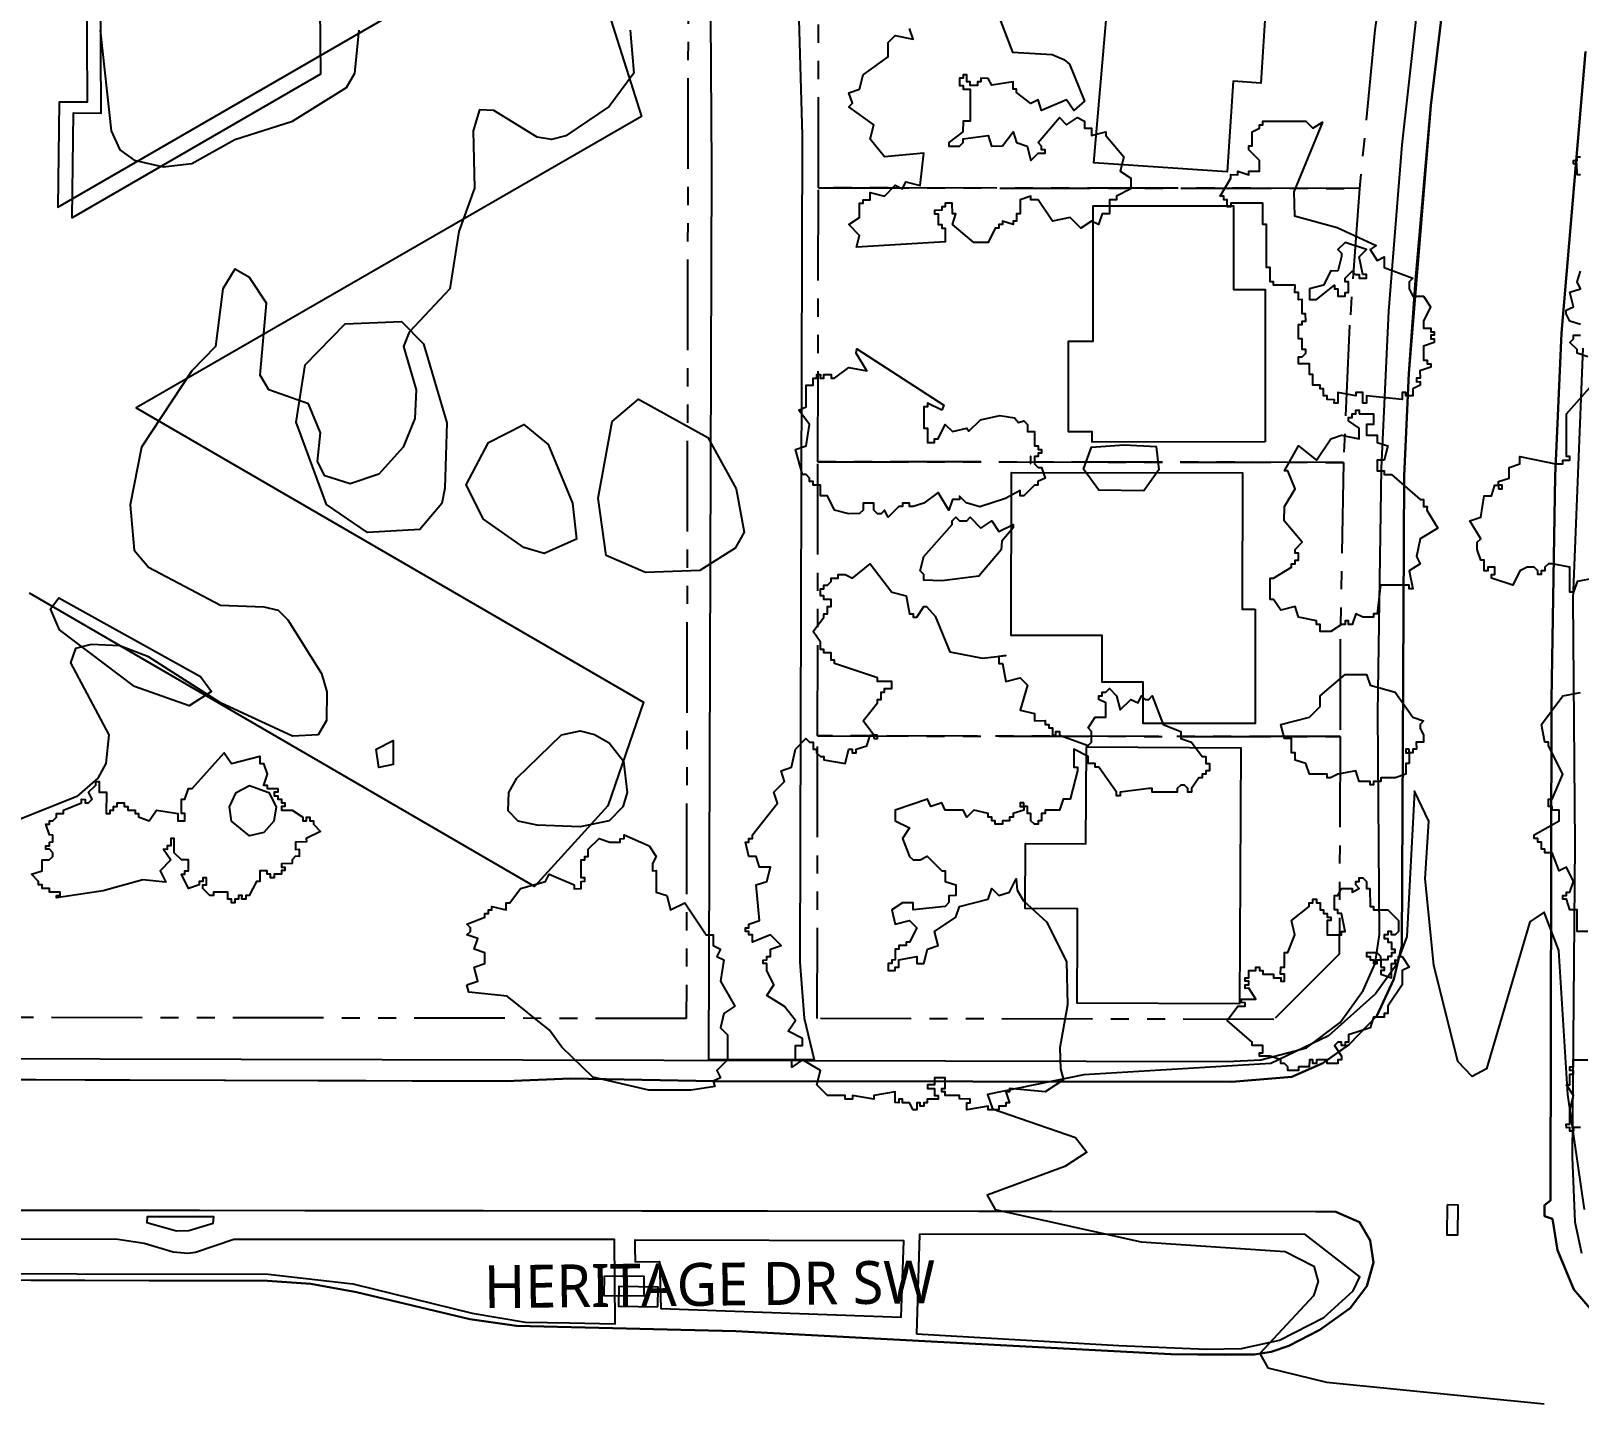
# Model space of a CAD drawing. Header units: metres. Extents: x -550 to 550, y -500 to 950.
# Drawn here: x 282.6 to 391, y 376.7 to 472.8 of the extents above; entities that cross this region are included whole.
import ezdxf
from ezdxf.enums import TextEntityAlignment as Align

# ---------------------------------------------------------------- set-up
doc = ezdxf.new("R2010")
doc.units = ezdxf.units.M
doc.header["$LTSCALE"] = 2
doc.linetypes.add('PHANTOM', pattern=[6.35, 3.175, -0.635, 0.635, -0.635, 0.635, -0.635])
for name, color, linetype in [('SITE-BLDG-EXIST', 7, 'CONTINUOUS'), ('SITE-PROPERTY', 7, 'PHANTOM'), ('SITE-ROAD-CURB', 7, 'CONTINUOUS'), ('SITE-ROAD-GRAVEL', 32, 'CONTINUOUS'), ('SITE-ROAD-PAVED', 7, 'CONTINUOUS'), ('SITE-TREE-CANOPY', 94, 'CONTINUOUS'), ('TEXT', 7, 'CONTINUOUS'), ('TOPO-CONTOUR-MAJOR', 8, 'CONTINUOUS'), ('TOPO-CONTOUR-MINOR', 9, 'CONTINUOUS')]:
    doc.layers.add(name, color=color, linetype=linetype)
doc.styles.add('OpenSans', font='OpenSans-Regular.ttf')

msp = doc.modelspace()

# ---------------------------------------------------------------- linework, layer by layer
at = {"layer": 'SITE-BLDG-EXIST'}
msp.add_lwpolyline([(275.09, 482.69), (286.47, 481.16), (286.54, 467.83), (284.59, 467.85), (284.49, 460.49), (317.93, 479.81), (323.08, 474.04), (325.38, 466.84), (289.99, 446.42), (325.51, 425.82), (323.01, 418.55), (317.88, 412.91), (282.51, 433.44)], dxfattribs=at)
for points in [[(370.44, 474.58), (369.11, 474.68), (368.75, 469.18), (366.82, 469.31), (366.39, 462.97), (357.05, 463.59), (358.72, 482.8), (370.9, 481.64)], [(369.06, 444.04), (356.95, 444.02), (356.95, 444.75), (355.29, 444.75), (355.28, 451.11), (357.02, 451.11), (357.01, 460.57), (366.83, 460.58), (366.83, 454.72), (369.05, 454.72)], [(368.36, 432.33), (368.35, 424.32), (360.5, 424.33), (360.5, 427.22), (357.64, 427.22), (357.65, 430.48), (351.27, 430.49), (351.29, 441.89), (367.46, 441.87), (367.45, 432.33)], [(355.91, 409.63), (355.92, 411.33), (352.24, 411.35), (352.27, 415.91), (356.5, 415.89), (356.53, 422.68), (367.34, 422.62), (367.25, 404.68), (355.89, 404.74)], [(322.78, 385.63), (325.54, 385.6), (325.53, 384.21), (322.76, 384.24)]]:
    msp.add_lwpolyline(points, close=True, dxfattribs=at)
at = {"layer": 'SITE-PROPERTY'}
for points in [[(378.15, 483.96), (376.74, 472.9), (375.66, 461.8), (337.76, 461.84), (337.81, 491.3)], [(328.51, 403.65), (248.41, 403.78), (244.23, 404), (240.09, 404.61), (236.02, 405.64), (232.08, 407.06), (228.29, 408.87), (224.7, 411.02), (221.34, 413.53), (218.24, 416.34), (215.44, 419.45), (212.95, 422.81), (210.8, 426.41), (209.02, 430.19), (207.62, 434.13), (206.6, 438.19), (206.01, 442.32), (205.81, 446.5), (205.87, 487), (324.08, 486.8), (328.65, 482.22)], [(374.97, 452.21), (374.54, 442.61), (337.73, 442.65), (337.76, 461.84), (375.66, 461.8)], [(374.32, 430.23), (374.3, 423.4), (337.71, 423.45), (337.73, 442.65), (374.54, 442.61)], [(374.25, 408.16), (369.67, 403.59), (337.68, 403.65), (337.71, 423.45), (374.3, 423.4)]]:
    msp.add_lwpolyline(points, close=True, dxfattribs=at)
at = {"layer": 'SITE-ROAD-CURB'}
for points in [[(247.97, 400.92), (366.4, 400.64), (368.76, 400.77), (371.94, 401.6), (374.32, 403.37), (375.92, 405.62), (376.75, 407.52), (377.07, 409.55), (376.94, 425.04), (377.2, 442.2), (377.72, 453.21), (378.64, 464.86), (380.33, 479.9), (381.1, 484.86), (382.19, 491.49), (387.06, 517.74), (386.85, 520.58), (385.39, 523.72), (383.07, 525.88), (381.13, 526.93), (364.98, 530.08), (345.91, 533.55), (342.05, 534.09), (218.61, 534.41)], [(382.61, 483.9), (380.66, 467.6), (379.11, 448.84), (378.8, 441.67), (378.62, 408.78), (378.06, 406.4), (376.87, 403.85), (374.94, 401.84), (373.09, 400.53), (370.93, 399.57), (366.73, 399.23), (330.45, 399.27), (320.4, 399.46), (315.89, 399.27), (247.09, 399.42)], [(392.8, 382.2), (390.67, 384.67), (389.54, 387.44), (389.19, 389.62), (388.61, 389.81), (388.61, 390.58), (389.05, 390.91), (389.1, 426.01), (389.37, 441.67), (389.82, 451.66), (391.49, 471.39)], [(391.31, 450.62), (390.6, 433.04), (390.74, 415.85), (390.56, 393.94), (390.75, 389.41), (391.2, 387.22)], [(254.58, 390.25), (372.58, 390.13), (374, 390.11), (375.67, 389.39), (376.4, 388.1), (376.64, 386.56), (376.17, 384.9), (375, 383.36), (372.88, 381.85), (370.72, 380.72), (369.48, 380.3), (368.3, 380.11), (362.44, 380.14), (331.97, 381.75), (316.61, 382.13), (313.35, 382.59), (305.41, 384.49), (302.21, 385.06), (299.18, 385.28), (222.44, 385.41)]]:
    msp.add_lwpolyline(points, dxfattribs=at)
for points in [[(292.81, 388.78), (293.66, 388.81), (295.38, 389.33), (295.43, 389.76), (290.75, 389.77), (290.72, 389.37)], [(320.34, 382.35), (323.52, 382.28), (323.48, 388.17), (296.82, 388.18), (294.14, 387.26), (293.61, 387.2), (292.57, 387.28), (290.55, 387.89), (288.69, 388.17), (245.76, 388.32), (245.57, 385.85), (299.22, 385.74), (305.16, 385.08), (313.52, 383.02), (317.24, 382.39)], [(344.63, 381.56), (358.81, 380.76), (364.94, 380.5), (367.39, 380.54), (370.07, 381.12), (373.16, 382.72), (375.22, 384.58), (375.69, 385.56), (371.84, 388.55), (344.84, 388.52)], [(324.91, 387.62), (324.92, 386.61), (326.64, 386.63), (326.72, 383.34), (343.56, 382.73), (343.75, 388.08), (324.9, 388.12)], [(326.52, 383.45), (326.54, 384.84), (323.78, 384.89), (323.76, 383.5)]]:
    msp.add_lwpolyline(points, close=True, dxfattribs=at)
at = {"layer": 'SITE-ROAD-GRAVEL'}
for points in [[(302.73, 486.34), (302.89, 469.79), (285.5, 459.74), (285.59, 467.09), (287.54, 467.08), (287.47, 480.42)], [(336.21, 480.17), (336.62, 465.51), (336.47, 407.61), (336.76, 403.67), (337.47, 400.75), (330.08, 400.79), (330.3, 463.28), (330.2, 477.26)]]:
    msp.add_lwpolyline(points, dxfattribs=at)
at = {"layer": 'SITE-ROAD-PAVED'}
for points in [[(269.73, 399.44), (315.89, 399.27), (320.4, 399.46), (330.45, 399.27), (366.73, 399.23), (370.93, 399.57), (373.09, 400.53), (374.94, 401.84), (376.87, 403.85), (378.06, 406.4), (378.62, 408.78), (378.8, 441.67), (379.11, 448.84), (379.59, 455.34), (380.66, 467.6), (382.61, 483.9)], [(391.49, 471.39), (389.82, 451.66), (389.37, 441.67), (389.1, 426.01), (389.05, 390.91), (388.61, 390.58), (388.61, 389.81), (389.19, 389.62), (389.54, 387.44), (390.67, 384.67), (392.8, 382.2)], [(216.29, 385.52), (299.18, 385.28), (302.21, 385.06), (305.41, 384.49), (313.35, 382.59), (316.61, 382.13), (331.97, 381.75), (362.44, 380.14), (366.21, 380.09), (368.3, 380.11), (369.48, 380.3), (370.72, 380.72), (372.88, 381.85), (375, 383.36), (376.17, 384.9), (376.64, 386.56), (376.4, 388.1), (375.67, 389.39), (374, 390.11), (254.58, 390.25)]]:
    msp.add_lwpolyline(points, dxfattribs=at)
msp.add_lwpolyline([(381.81, 390.6), (381.79, 388.51), (382.54, 388.51), (382.57, 390.59)], close=True, dxfattribs=at)
at = {"layer": 'SITE-TREE-CANOPY'}
for points in [[(350.22, 474.34), (351.36, 471.33), (354.13, 471.17), (354.95, 470.82), (355.36, 470.5), (356.39, 467.91), (355.65, 467.26), (355.14, 468.01), (353.39, 467.26), (353.15, 468.01), (352.64, 467.75), (351.65, 468.51), (351.65, 468.76), (351.4, 468.76), (351.4, 469.26), (349.9, 469.02), (349.65, 469.5), (349.15, 469.51), (349.15, 469.26), (348.9, 469.26), (348.9, 469.01), (348.4, 469.01), (348.4, 469.26), (348.15, 469.26), (348.15, 469.76), (347.9, 469.76), (347.9, 469.51), (347.65, 469.51), (347.65, 469.01), (347.9, 469.01), (347.9, 468.76), (348.4, 468.76), (348.39, 466.51), (347.9, 466.51), (347.89, 465.76), (346.9, 465.01), (346.9, 464.76), (347.65, 464.76), (347.9, 465.01), (347.9, 465.26), (349.65, 465.51), (349.89, 464.75), (350.65, 464.77), (351.4, 465.77), (351.65, 465.01), (352.39, 464.76), (352.65, 463.76), (353.15, 464.26), (353.65, 464.26), (353.64, 464.51), (353.4, 464.51), (353.4, 464.76), (353.15, 465.01), (354.64, 466.76), (355.15, 466.26), (355.9, 466.76), (356.4, 466.52), (356.4, 466.01), (356.9, 466.01), (356.9, 465.51), (357.9, 465.76), (357.9, 465.51), (359.15, 464.01), (358.89, 463.01), (359.65, 462.51), (359.64, 461.76), (358.65, 461.26), (358.65, 461.01), (358.15, 461.01), (358.15, 460.01), (357.65, 460.01), (357.39, 459.26), (356.9, 459.51), (356.14, 459.01), (355.4, 459.76), (354.15, 459.51), (353.15, 461.01), (352.65, 461.01), (352.65, 461.26), (351.9, 461.01), (351.9, 460.01), (351.64, 460.01), (351.65, 459.51), (351.4, 459.51), (351.4, 459.26), (350.65, 459.51), (350.65, 459.26), (350.4, 459.26), (350.4, 459.01), (350.15, 459.01), (349.65, 458.01), (348.65, 458.02), (347.15, 459.26), (347.4, 460.01), (347.15, 460.01), (347.14, 460.76), (346.65, 460.77), (346.65, 460.51), (346.4, 460.51), (346.4, 460.27), (345.9, 460.25), (345.9, 460.01), (346.15, 460.01), (346.15, 459.26), (346.4, 459.26), (346.4, 459.01), (346.65, 459.01), (346.65, 458.05), (340.44, 457.68), (340.65, 458.51), (339.9, 459.26), (340.65, 459.76), (340.65, 460.76), (340.89, 460.76), (340.89, 461.01), (341.4, 461.01), (341.4, 461.51), (342.4, 461.26), (343.15, 462.02), (343.65, 461.76), (343.89, 462.26), (344.9, 462.01), (345.15, 464.26), (342.39, 464.01), (341.4, 465.25), (341.65, 466.26), (339.9, 467.51), (340.15, 467.76), (339.9, 468.5), (340.64, 468.76), (340.9, 469.76), (342.65, 471.02), (342.65, 472.01), (343.15, 472.51), (344.4, 472.26), (344.15, 473)], [(391.15, 462.76), (390.9, 462.76), (390.89, 463.51), (390.65, 463.51), (390.65, 463.76), (390.9, 463.76), (390.9, 464.01), (391.15, 464.01)], [(391.15, 452.26), (390.4, 452.51), (390.14, 453.01), (390.14, 453.26), (390.65, 453.51), (390.4, 454.52), (391.15, 454.76), (390.9, 455.26), (391.15, 456)], [(391.65, 450.01), (390.9, 450.27), (390.9, 450.51), (390.39, 451.01), (390.65, 451.26), (390.65, 451.51), (391.15, 451.51)], [(392.15, 434.51), (390.9, 434.26), (390.65, 433.51), (390.39, 433.51), (390.4, 435.26), (389.15, 435.51), (388.9, 435.51), (388.65, 435.26), (388.65, 435.01), (388.39, 435.01), (388.39, 434.76), (388.15, 434.76), (388.15, 435.01), (387.9, 435.26), (387.4, 435.26), (386.9, 435.01), (386.4, 434.01), (384.9, 434.51), (384.9, 434.76), (385.15, 434.75), (385.15, 435.26), (384.65, 435.26), (384.65, 435.01), (384.4, 435.01), (384.4, 435.76), (384.15, 435.76), (383.9, 436.51), (383.9, 437.01), (384.15, 437.26), (383.4, 438.51), (384.15, 438.76), (384.4, 440.26), (384.9, 440.26), (385.15, 441.01), (385.4, 441.01), (385.4, 441.26), (386.15, 441.51), (386.15, 442.26), (386.89, 442.51), (386.9, 443.01), (389.39, 442.51), (389.9, 442.51), (389.9, 442.76), (390.4, 442.76), (390.4, 443.01), (390.15, 443.01), (390.15, 446.01), (392.15, 448.26)], [(391.65, 409.76), (390.9, 409.76), (390.9, 411.27), (390.39, 411.26), (390.15, 412.01), (389.9, 412.01), (389.9, 412.26), (390.15, 412.26), (390.15, 412.51), (390.4, 412.51), (390.65, 413.26), (390.15, 414.26), (389.65, 414.01), (389.15, 415.26), (388.65, 415.26), (388.64, 415.51), (388.4, 415.51), (388.4, 416.01), (388.15, 416.01), (388.15, 416.26), (387.9, 416.26), (387.89, 416.51), (389.65, 417.51), (389.65, 418.26), (389.15, 418.26), (389.15, 418.51), (388.9, 418.51), (388.89, 419.01), (389.15, 419.01), (389.9, 420.76), (388.9, 422.76), (388.9, 423.01), (388.65, 423.01), (388.4, 424.26), (389.9, 426.26), (391.15, 426.5)], [(391.15, 396.01), (390.65, 396.02), (390.65, 395.76), (390.4, 395.76), (390.4, 396.02), (390.15, 396), (390.14, 396.26), (390.4, 396.26), (390.4, 397.26), (390.65, 398.26), (390.15, 399.01), (390.4, 399.01), (390.39, 399.76), (390.65, 399.76), (390.65, 400.01), (390.39, 400.01), (390.4, 400.26), (390.65, 400.26), (390.65, 400.77), (391.65, 400.76)]]:
    msp.add_lwpolyline(points, dxfattribs=at)
for points in [[(372.4, 466.01), (373.06, 466.45), (371.06, 461.57), (371.1, 459.87), (374.09, 459.06), (376.84, 457.8), (376.4, 457.51), (376.9, 456.76), (377.4, 457.01), (377.4, 456.26), (379.4, 455.51), (379.15, 455.26), (379.15, 454.76), (379.4, 454.26), (380.15, 454.26), (380.64, 453.51), (380.14, 452.51), (380.15, 452.01), (380.65, 452.01), (380.65, 451.76), (380.9, 451.76), (380.89, 451.51), (380.65, 451.51), (380.65, 451.26), (380.89, 451.26), (380.9, 451.01), (380.15, 450.76), (380.15, 449.76), (380.4, 449.76), (380.4, 449.51), (380.65, 449.51), (380.65, 449.27), (379.89, 449.01), (379.9, 448.51), (379.65, 448.51), (379.65, 448.25), (379.9, 448.27), (379.9, 448.01), (379.39, 447.77), (379.4, 447.27), (378.9, 447.27), (378.9, 447.51), (378.65, 447.51), (378.65, 447.01), (376.15, 447.26), (376.15, 446.76), (375.9, 446.76), (375.9, 447.51), (375.4, 447.51), (375.4, 447.26), (374.15, 447.51), (374.15, 446.76), (373.89, 446.76), (373.9, 447), (373.4, 447.01), (373.4, 447.26), (373.15, 447.26), (373.14, 447.76), (372.9, 447.76), (372.9, 448.01), (372.4, 448.01), (372.39, 448.76), (372.15, 448.76), (372.15, 449.51), (371.4, 449.51), (371.4, 450.01), (371.64, 450.01), (371.9, 450.26), (371.9, 450.51), (371.65, 450.51), (371.65, 451.26), (371.4, 451.26), (371.39, 452.26), (371.65, 452.26), (371.65, 452.51), (371.9, 452.51), (371.89, 453.01), (371.65, 453.01), (371.65, 454.02), (371.4, 454), (371.4, 454.51), (371.14, 454.51), (371.15, 455.01), (369.65, 455.01), (369.65, 455.26), (369.4, 455.26), (369.4, 456.27), (369.15, 456.27), (369.15, 459.26), (368.9, 459.26), (368.9, 460.76), (366.64, 460.76), (366.65, 460.51), (366.4, 460.51), (366.4, 461.01), (366.15, 461.01), (366.15, 461.26), (365.9, 461.26), (366.65, 462.51), (366.65, 462.77), (367.15, 462.76), (367.15, 463.01), (367.9, 462.76), (367.9, 463.01), (368.65, 463.01), (368.65, 463.76), (367.9, 464.51), (367.9, 464.77), (368.15, 464.77), (368.15, 465.76), (368.65, 466.01), (368.65, 466.26), (368.9, 466.26), (368.9, 466.51), (371.9, 466.51)], [(374.15, 456.01), (373.65, 456.02), (373.15, 455.01), (372.15, 454.76), (372.15, 454.01), (372.65, 454.01), (373.9, 455.01), (373.9, 454.76), (374.15, 454.76), (374.15, 454.26), (374.65, 454.26), (374.65, 454.51), (374.89, 454.51), (374.9, 455.26), (374.65, 455.26), (374.65, 455.51), (375.15, 456.01), (375.39, 455.76), (375.65, 455.76), (375.65, 455.51), (376.15, 455.51), (376.15, 455.76), (375.9, 455.76), (375.65, 457.01), (376.15, 457.51), (374.65, 458.01), (374.15, 457.51), (374.4, 457.26), (374.4, 457.02)], [(310.11, 450.92), (311.73, 445.37), (311.59, 440.8), (311.39, 439.74), (309.84, 437.91), (306.18, 437.7), (303.3, 439.66), (301.19, 445.43), (301.81, 449.44), (304.62, 452.32), (308.56, 452.47)], [(346.4, 446.26), (345.4, 446.76), (345.4, 446.51), (345.15, 446.51), (345.14, 445.01), (345.4, 445), (345.4, 444.01), (345.89, 444.01), (345.89, 444.26), (346.15, 444.26), (346.65, 445.26), (347.15, 444.76), (348.15, 445.01), (348.3, 444.8), (349.11, 445.59), (350.46, 445.89), (351.51, 445.74), (351.79, 445.41), (352.15, 445.51), (352.4, 445.26), (352.4, 444.76), (352.9, 444.76), (352.9, 443.76), (353.15, 443.76), (353.15, 443.52), (353.4, 443.52), (353.4, 443.26), (353.15, 443.26), (353.15, 443.02), (352.9, 443.02), (352.9, 442.51), (353.15, 442.26), (353.4, 442.26), (353.65, 441.51), (353.14, 441.26), (353.14, 441.01), (352.9, 441.01), (352.15, 440.26), (351.9, 440.26), (351.9, 440.65), (350.88, 440.09), (349.07, 439.49), (348.12, 439.77), (347.65, 440.25), (347.64, 440.01), (347.15, 440.01), (346.9, 439.26), (346.15, 440.51), (345.14, 439.75), (344.4, 439.51), (344.15, 439.51), (344.15, 439.76), (343.65, 439.76), (343.65, 439.51), (343.4, 439.51), (342.65, 438.76), (342.4, 439.26), (342.15, 439.01), (341.9, 439.01), (341.65, 439.26), (341.65, 439.76), (340.9, 439.76), (340.9, 439.26), (340.65, 439.02), (339.9, 439), (338.89, 439.26), (338.4, 440.26), (337.9, 440.26), (337.9, 441.01), (337.4, 441.01), (337.39, 441.26), (337.15, 441.26), (337.15, 441.51), (336.9, 441.76), (336.65, 441.76), (336.15, 443.51), (336.9, 443.76), (337.15, 445.26), (336.4, 446.26), (336.9, 446.51), (336.9, 448.01), (337.4, 448.01), (337.4, 448.51), (337.65, 448.51), (337.65, 448.76), (337.9, 448.76), (337.89, 448.51), (338.15, 448.51), (338.15, 448.76), (338.65, 448.76), (338.65, 448.51), (338.9, 448.51), (339.9, 449.26), (341.15, 449.01), (340.4, 450.26), (340.45, 450.56), (346.56, 446.61)], [(332.57, 437.72), (331.94, 436.59), (329.47, 435.04), (325.66, 434.9), (322.9, 436.09), (322.34, 440.11), (323.32, 445.48), (325.16, 447.03), (330.03, 444.36), (332.01, 440.76)], [(375.65, 446.01), (376.65, 446.01), (376.65, 445.26), (376.15, 445.26), (376.15, 444.51), (376.9, 444.51), (376.9, 444.01), (377.65, 443.76), (377.4, 442.76), (376.9, 442.76), (376.89, 442.01), (377.4, 442.01), (377.4, 441.76), (377.9, 441.76), (379.9, 440.01), (380.15, 440.01), (380.15, 439.51), (380.4, 439.51), (380.39, 439.25), (381.14, 438.01), (379.9, 437.26), (379.65, 436.01), (379.9, 435.51), (379.15, 435.01), (379.4, 433.76), (379.15, 433.76), (379.15, 434.01), (377.14, 434.01), (376.9, 432.01), (376.65, 432.01), (376.65, 431.76), (375.9, 431.76), (375.4, 432.01), (375.15, 431.26), (374.9, 431.26), (374.9, 431.51), (374.65, 431.51), (374.65, 431.26), (374.4, 431.26), (373.65, 430.76), (372.9, 430.77), (372.9, 431.25), (372.65, 431.26), (372.65, 431.51), (371.4, 431.76), (371.15, 432.51), (370.15, 432.26), (369.65, 433.01), (369.4, 433.01), (369.4, 434.51), (369.65, 434.51), (370.9, 435.26), (370.9, 435.51), (371.15, 435.51), (371.15, 435.76), (371.4, 435.76), (371.4, 436.26), (371.15, 436.26), (371.15, 436.51), (371.65, 437.01), (370.39, 438.51), (370.4, 439.51), (371.15, 440.76), (370.64, 442.01), (370.4, 442.01), (371.4, 443.76), (372.65, 442.76), (373.65, 444.26), (374.4, 444.51), (375.65, 444.26), (375.65, 445.01), (374.9, 445.51), (374.9, 445.76), (375.15, 445.76), (375.15, 446.01), (375.4, 446.01), (375.4, 446.26), (375.65, 446.26)], [(320.53, 439.76), (320.82, 437.22), (318.55, 436.22), (317.14, 436.64), (314.3, 438.63), (313.1, 441.03), (314.65, 444), (317.13, 445.27), (318.83, 443.86)], [(361.61, 442.08), (360.56, 440.61), (357.41, 440.67), (356.34, 442.13), (356.9, 443.67), (359.17, 443.84), (361.43, 443.71)], [(352.65, 442.52), (352.65, 443.02), (352.63, 443.02), (352.61, 442.52)], [(385.4, 440.76), (385.65, 440.76), (385.65, 441.01), (385.4, 441.01)], [(351.41, 438.02), (350.61, 437.1), (350.57, 436.48), (349.01, 434.64), (346.41, 434.32), (345.15, 434.35), (345.15, 434.76), (344.9, 435.01), (345.15, 436.01), (347.14, 438.26), (347.14, 438.51), (347.4, 438.76), (347.65, 438.51), (348.15, 438.51), (348.39, 438.76), (349.15, 438.01), (349.9, 438.51), (350.39, 437.76), (351.4, 438.26)], [(340.9, 424.51), (341.9, 425.77), (341.9, 426.01), (342.15, 426.01), (342.15, 426.51), (342.4, 426.51), (342.4, 426.77), (342.9, 426.77), (342.9, 427.27), (341.9, 427.26), (341.9, 427.51), (338.9, 428.51), (338.9, 428.76), (338.65, 428.76), (338.65, 429.26), (338.14, 429.26), (338.15, 429.51), (337.9, 429.51), (337.9, 430.01), (337.4, 430.77), (338.15, 431.77), (338.15, 432.01), (338.4, 432.01), (338.39, 432.51), (338.65, 432.51), (338.65, 433.01), (338.15, 433.01), (338.15, 433.26), (337.9, 433.26), (337.9, 433.76), (338.15, 433.76), (338.15, 434.01), (338.4, 434.01), (338.65, 434.26), (338.65, 434.51), (339.15, 434.51), (339.15, 434.76), (339.65, 434.76), (340.15, 434.51), (341.4, 435.51), (342.9, 433.51), (343.9, 433.26), (344.15, 432.01), (344.4, 432.01), (344.4, 431.76), (344.65, 431.76), (345.15, 432.51), (345.33, 432.51), (345.94, 431.84), (346.96, 429.33), (349.26, 428.89), (350.9, 429.08), (350.4, 429.01), (350.4, 428.51), (350.65, 428.51), (350.89, 427.26), (351.9, 427.51), (352.4, 427.01), (351.9, 425.26), (352.9, 425.01), (352.9, 424.51), (353.65, 424.52), (353.65, 424.26), (353.9, 424.26), (353.9, 424.01), (354.15, 424.01), (354.15, 423.51), (354.4, 423.51), (354.4, 423.76), (354.65, 423.76), (354.65, 423.51), (356.65, 422.77), (356.9, 423.01), (356.9, 423.76), (356.65, 424.01), (357.15, 424.76), (357.9, 424.76), (357.9, 425.76), (357.4, 426.01), (357.4, 426.26), (357.65, 426.26), (357.65, 426.51), (357.89, 426.51), (358.15, 426.76), (358.65, 426.26), (358.9, 425.27), (359.65, 426.01), (360.15, 425.76), (360.4, 426.26), (360.65, 426.01), (360.9, 426.01), (361.15, 426.26), (361.9, 424.26), (363.15, 423.76), (363.15, 423.26), (363.9, 423.01), (364.65, 422.01), (364.9, 422.01), (364.9, 421.51), (365.15, 421.51), (365.15, 421.01), (364.9, 421.01), (364.9, 420.76), (364.65, 420.76), (364.65, 420.51), (364.4, 420.51), (363.9, 419.76), (363.9, 419.51), (363.65, 419.51), (363.65, 419.76), (363.4, 420.01), (363.15, 420.01), (362.9, 419.77), (362.9, 419.51), (361.15, 419.51), (361.14, 419.76), (360.9, 419.76), (358.9, 419.51), (358.9, 419.26), (358.65, 419.26), (358.65, 419.51), (357.4, 421.26), (357.15, 421.26), (357.15, 421.51), (356.65, 421.51), (356.65, 422.01), (355.65, 422.51), (355.65, 421.27), (355.9, 421.26), (355.9, 421.01), (355.4, 419.01), (354.9, 419.01), (354.65, 418.26), (353.65, 418.26), (353.65, 418.01), (353.4, 418.01), (353.4, 417.51), (353.15, 417.51), (353.15, 417.26), (352.9, 417.26), (352.64, 417.51), (352.65, 418.01), (352.4, 418.01), (352.4, 418.51), (352.15, 418.51), (352.15, 418.26), (351.4, 418.01), (351.4, 417.76), (351.15, 417.76), (351.15, 417.51), (350.65, 417.51), (350.65, 417.26), (350.14, 417.26), (350.14, 417.51), (349.9, 417.51), (349.9, 417.76), (349.65, 417.76), (349.65, 418.01), (348.65, 418.26), (348.15, 417.76), (347.9, 418.26), (346.65, 418.26), (346.4, 418.76), (345.64, 418.51), (345.4, 419.01), (343.14, 418.26), (343.15, 417.51), (344.15, 417.01), (343.65, 416.26), (344.14, 415.01), (344.4, 414.76), (344.9, 414.76), (345.39, 415.02), (346.4, 414.01), (346.65, 414.01), (346.65, 413.26), (347.4, 413.01), (347.4, 412.27), (346.9, 412.25), (346.9, 411.77), (346.65, 411.51), (344.4, 411.26), (344.4, 411.76), (343.65, 411.76), (342.9, 411.26), (343.15, 410.26), (344.15, 410.51), (344.65, 410.01), (344.14, 409.01), (343.9, 409.01), (343.9, 408.77), (343.4, 408.76), (343.4, 408.51), (343.15, 408.51), (343.15, 407.77), (342.9, 407.75), (342.9, 407.51), (342.65, 407.51), (342.65, 407.01), (343.14, 407.01), (343.15, 407.26), (343.4, 407.26), (343.4, 407.77), (344.65, 408.01), (344.65, 407.51), (345.15, 407.51), (345.4, 408.51), (346.15, 408.76), (345.9, 409.76), (347.4, 410.76), (347.64, 411.51), (349.65, 412.01), (349.9, 412.76), (350.4, 412.26), (351.15, 412.51), (351.61, 413.44), (351.69, 412.65), (352.14, 411.89), (353.73, 410.43), (355.14, 407.66), (355.22, 404.62), (354.68, 401.6), (354.72, 400.12), (354.93, 399.36), (353.65, 398.51), (351.15, 398.76), (351.15, 398.51), (350.9, 398.51), (351.15, 397.76), (350.9, 397.76), (350.9, 397.51), (350.4, 397.51), (350.4, 397.26), (349.65, 397.26), (349.65, 397.51), (348.15, 397.26), (348.15, 397.76), (348.4, 397.76), (348.4, 398.01), (347.65, 398.02), (347.65, 398.26), (346.64, 398.26), (346.65, 398.51), (346.4, 398.51), (346.4, 398.76), (346.65, 398.76), (346.65, 399.51), (345.9, 399.51), (345.89, 399.01), (345.4, 399.01), (345.4, 398.76), (345.9, 398.76), (345.9, 398.26), (346.15, 398.26), (346.15, 398.01), (345.39, 398.01), (345.39, 397.76), (345.15, 397.76), (345.15, 397.51), (344.9, 397.51), (344.9, 397.76), (344.65, 397.76), (344.65, 397.26), (344.4, 397.26), (344.14, 397.76), (343.65, 397.76), (343.65, 398.01), (343.4, 398.01), (343.4, 397.76), (343.15, 397.77), (343.15, 398.51), (341.65, 398.26), (341.64, 398.01), (340.15, 398.26), (340.15, 398.01), (339.65, 398.01), (339.65, 398.26), (338.4, 398.26), (337.65, 399.01), (337.9, 400.01), (336.65, 400.77), (335.9, 400.25), (335.9, 400.76), (336.15, 400.76), (336.15, 401.76), (336.65, 401.76), (336.65, 402.26), (335.65, 402.76), (336.15, 403.51), (335.4, 404.5), (334.15, 405.26), (334.65, 406.01), (334.15, 407.01), (334.15, 407.51), (333.9, 407.51), (333.9, 407.75), (334.15, 407.77), (334.15, 408.01), (334.4, 408.01), (334.4, 408.51), (335.15, 408.77), (334.4, 409.51), (333.15, 409.01), (333.15, 409.51), (332.9, 409.51), (332.9, 409.76), (332.65, 409.76), (332.65, 410.01), (332.9, 410.01), (332.9, 410.26), (333.65, 410.51), (333.4, 413.01), (334.15, 413.26), (334.4, 414.26), (333.65, 414.26), (333.4, 415.01), (332.9, 415.01), (332.65, 416.01), (332.9, 416.01), (332.9, 416.27), (333.15, 416.27), (333.15, 416.51), (334.89, 418.75), (334.65, 419.51), (335.39, 420.26), (335.15, 421.01), (335.89, 421.26), (336.15, 422.51), (336.89, 423.26), (337.15, 423.01), (337.4, 423.01), (337.4, 422.51), (337.64, 422.51), (337.64, 422.26), (337.9, 422.01), (338.15, 422.01), (338.15, 421.77), (339.64, 421.51), (339.9, 422.51), (340.14, 422.51), (340.14, 422.26), (340.4, 422.26), (340.4, 422.51), (341.15, 422.76), (341.4, 423.51), (341.65, 423.51)], [(294.48, 427.62), (295.26, 426.56), (293.7, 425.56), (289.87, 426.9), (284.62, 430.87), (283.99, 432.36), (284.56, 433.13)], [(379.15, 421.51), (378.9, 421.51), (378.9, 420.76), (378.15, 420.51), (377.15, 420.52), (377.15, 420.26), (376.65, 420.26), (376.65, 420.02), (376.4, 420.02), (376.4, 420.26), (375.65, 420.26), (375.4, 421.01), (374.15, 420.76), (373.64, 420.51), (373.4, 420.51), (373.4, 420.76), (372.15, 420.76), (371.9, 421.51), (371.15, 421.76), (371.15, 422.26), (370.9, 422.26), (370.9, 423.26), (370.4, 423.26), (370.15, 424.26), (372.15, 424.76), (372.9, 425.52), (372.9, 426.26), (374.65, 427.76), (376.15, 427.76), (376.4, 427.01), (378.15, 426.51), (379.4, 424.76), (380.14, 424.51), (379.9, 424.26), (379.9, 424), (380.15, 423.51), (380.15, 423.01), (379.64, 423.01), (379.65, 422.51), (379.4, 422.51), (379.4, 422.26), (379.14, 422.26)], [(341.65, 423.26), (341.9, 423.26), (341.89, 423.51), (341.65, 423.51)], [(284.4, 412.26), (284.65, 412.26), (284.65, 412.51), (283.9, 412.51), (283.9, 412.76), (283.4, 412.76), (283.4, 413.01), (283.15, 413.01), (283.15, 413.26), (282.65, 413.76), (283.4, 414.01), (283.4, 414.76), (283.89, 414.76), (284.15, 415.01), (284.15, 415.26), (283.9, 415.52), (283.65, 415.52), (283.65, 415.76), (283.9, 415.76), (283.9, 416), (284.15, 416.02), (284.15, 416.5), (283.9, 416.51), (283.65, 417.26), (283.9, 417.26), (283.9, 417.51), (284.15, 417.51), (284.4, 417.76), (284.4, 418.01), (284.9, 418.01), (284.9, 418.26), (286.15, 418.76), (286.15, 419.01), (286.4, 419), (286.4, 418.76), (286.65, 418.76), (286.9, 419.02), (286.65, 419.51), (287.15, 420.01), (287.15, 420.26), (287.4, 420.26), (287.4, 419.52), (287.9, 419.51), (287.89, 418.01), (288.15, 418.01), (288.15, 418.26), (288.4, 418.26), (288.4, 418.51), (288.65, 418.51), (288.65, 418.76), (289.15, 418.76), (289.15, 418.51), (289.4, 418.51), (289.4, 418.26), (289.9, 418.26), (289.9, 418.01), (290.15, 418.01), (290.15, 417.77), (290.9, 417.51), (291.4, 418.26), (292.89, 418.01), (292.9, 417.51), (293.4, 417.51), (293.4, 418.01), (293.15, 418.01), (293.15, 419.01), (293.4, 419.01), (293.65, 419.76), (293.9, 419.76), (296.15, 422.26), (296.65, 421.51), (298.65, 422.02), (298.65, 421.51), (298.9, 421.51), (299.15, 420.76), (298.9, 420.01), (299.15, 420.01), (299.15, 419.76), (299.9, 419.76), (299.9, 419.51), (299.64, 419.51), (299.65, 419.26), (299.9, 419.25), (299.9, 419.01), (300.15, 419.01), (300.15, 418.77), (300.39, 418.76), (300.39, 418.51), (300.15, 418.51), (300.15, 418.26), (300.9, 418.26), (301.65, 417.76), (301.65, 417.51), (301.9, 417.51), (301.9, 417.76), (302.15, 417.76), (302.15, 417.51), (302.39, 417.51), (302.39, 417.26), (302.9, 416.76), (301.89, 416.26), (301.9, 416.02), (301.15, 416.01), (301.15, 415.5), (301.39, 415.52), (301.39, 415.01), (301.15, 415.02), (300.9, 414.76), (300.9, 414.51), (300.15, 414.5), (300.15, 414.26), (300.4, 414.26), (300.4, 414.02), (300.15, 414.02), (300.15, 413.76), (299.65, 413.76), (299.65, 413.52), (299.4, 413.52), (299.4, 413.76), (299.15, 413.76), (299.15, 414.01), (298.65, 414.01), (298.65, 413.26), (298.4, 413.26), (297.9, 412.26), (297.65, 412.26), (297.65, 412.01), (297.39, 412.01), (297.4, 412.26), (297.15, 412.26), (297.15, 412.01), (296.9, 412.01), (296.9, 411.76), (296.65, 411.76), (296.65, 412.01), (296.4, 412.01), (296.4, 412.51), (295.39, 412.51), (295.4, 412.26), (295.15, 412.26), (294.65, 412.77), (294.65, 413.01), (294.9, 413.01), (294.9, 413.51), (294.65, 413.51), (294.65, 413.25), (294.4, 413.26), (294.4, 413.01), (293.65, 412.76), (293.15, 413.76), (293.39, 413.76), (293.39, 414.01), (293.65, 414.01), (293.65, 414.76), (293.15, 414.76), (292.65, 415.26), (292.65, 416.26), (292.4, 416.26), (292.4, 415.76), (292.15, 415.76), (292.15, 415.5), (291.9, 415.51), (292.4, 414.76), (291.65, 414.01), (292.05, 413.21), (290.44, 413.38), (287.68, 412.6), (284.4, 412.11)], [(379.15, 422.52), (378.9, 422.52), (378.9, 422.26), (379.14, 422.26)], [(352.15, 418.76), (351.89, 418.76), (351.89, 418.51), (352.15, 418.51)], [(313.15, 406.01), (313.9, 406.26), (313.65, 407.26), (314.4, 407.51), (314.4, 408.26), (313.65, 408.51), (313.9, 409.26), (313.15, 409.51), (313.4, 409.76), (313.4, 410.01), (313.15, 410.26), (314.4, 410.76), (314.4, 411.01), (314.65, 411), (314.65, 411.26), (314.9, 411.26), (314.9, 411.51), (315.9, 411.26), (315.9, 411.76), (316.15, 411.76), (316.9, 412.76), (318.65, 413.26), (318.9, 413.76), (320.65, 413.01), (320.65, 412.75), (321.14, 412.77), (321.15, 413.25), (321.4, 413.27), (321.4, 413.51), (321.15, 413.51), (321.15, 414.76), (321.4, 414.76), (321.4, 415.01), (321.65, 415.01), (321.65, 415.51), (322.4, 416.26), (323.15, 416.01), (323.89, 416.01), (323.89, 416.25), (324.15, 416.27), (324.15, 416.51), (325.9, 415.76), (326.4, 415.01), (326.15, 414.51), (326.15, 414), (326.4, 414.02), (326.4, 412.51), (327.15, 412.26), (327.4, 411.26), (328.4, 411.76), (329.9, 409.51), (330.4, 409.51), (330.39, 408.76), (330.9, 408.51), (330.65, 408.01), (331.14, 407.76), (330.9, 406.26), (331.9, 404.51), (331.15, 404.01), (330.9, 403.01), (331.4, 402.51), (331.4, 400.76), (330.65, 400.01), (330.9, 399.5), (330.4, 399.26), (330.5, 398.9), (328.85, 398.63), (325.89, 398.63), (321.96, 399.55), (319.8, 401.65), (318.92, 402.85), (315.96, 405.22), (313.28, 405.49)], [(377.15, 407.26), (377.4, 407.26), (377.4, 407.01), (377.15, 407.01), (377.15, 406.76), (377.9, 406.51), (377.9, 407.51), (378.15, 407.51), (378.15, 407.76), (378.4, 407.75), (378.4, 408.01), (378.65, 408.01), (379.15, 407.26), (378.65, 407.01), (378.65, 406.01), (377.65, 404.51), (377.65, 404.01), (377.39, 404.01), (377.39, 403.76), (376.65, 403.76), (376.4, 403.01), (374.9, 402.51), (374.9, 402.01), (374.65, 402.01), (374.65, 401.76), (374.4, 401.76), (374.4, 402.01), (374.15, 402.01), (373.9, 401.76), (374.4, 401.01), (374.4, 400.76), (374.15, 400.76), (374.15, 400.51), (373.39, 400.51), (373.4, 400.76), (372.65, 400.77), (372.65, 400.51), (372.4, 400.51), (372.4, 400.77), (372.15, 400.75), (372.14, 400.27), (371.4, 400.26), (371.4, 400.01), (370.65, 400.01), (370.65, 400.26), (370.4, 400.51), (370.15, 400.51), (370.15, 400.76), (369.4, 401.01), (368.65, 401.01), (368.65, 401.26), (368.89, 401.26), (368.9, 401.76), (368.15, 401.76), (368.15, 402.01), (366.4, 403.51), (367.15, 404.51), (367.65, 404.51), (367.65, 404.76), (367.4, 404.77), (367.4, 405.01), (368.4, 405.01), (367.9, 405.77), (367.65, 405.75), (367.65, 406.01), (367.9, 406.01), (367.9, 406.26), (367.65, 406.26), (367.65, 406.51), (367.9, 406.51), (367.9, 407.01), (368.4, 407.01), (368.4, 407.26), (368.65, 407.26), (368.65, 407.01), (368.89, 407.01), (368.89, 406.77), (369.65, 406.76), (369.65, 406.51), (370.15, 406.51), (370.15, 406.26), (370.4, 406.26), (370.4, 406.76), (370.14, 406.76), (370.15, 407.26), (370.4, 407.26), (370.4, 408.27), (370.64, 408.27), (371.14, 409.51), (370.9, 410.51), (372.14, 411.51), (372.14, 411.76), (372.4, 411.76), (372.4, 412.01), (372.65, 412.01), (372.65, 411.76), (372.9, 411.76), (372.9, 411.27), (373.15, 411.27), (373.15, 411.01), (373.4, 411.01), (373.4, 410.76), (373.65, 410.76), (373.65, 410.51), (373.4, 410.51), (373.4, 409.51), (374.4, 409.51), (374.4, 409.76), (374.65, 409.76), (374.4, 411.01), (374.15, 411.01), (374.15, 411.26), (373.9, 411.26), (373.9, 412.27), (374.15, 412.27), (374.4, 412.77), (375.14, 412.76), (375.14, 412.51), (375.65, 412.76), (375.4, 413.01), (375.4, 413.26), (375.65, 413.26), (375.65, 413.51), (375.9, 413.51), (376.15, 413.26), (376.15, 412.76), (376.39, 412.76), (376.4, 411.51), (376.65, 411.51), (376.65, 411.26), (377.65, 411.26), (378.4, 410.51), (378.4, 409.76), (378.15, 409.51), (377.9, 409.51), (377.9, 409.76), (377.65, 409.76), (377.65, 409.51), (377.39, 409.51), (377.39, 409.26), (377.65, 409.26), (377.65, 409.01), (377.9, 409.01), (377.9, 408.51), (378.14, 408.51), (378.14, 408.26), (377.9, 408.26), (377.9, 408.01), (377.65, 408.01), (377.65, 407.76), (377.15, 407.76)], [(377.15, 408.01), (376.89, 408.26), (376.15, 408.26), (376.15, 408.01), (376.4, 408.01), (376.4, 407.76), (376.65, 407.76), (376.65, 407.51), (376.9, 407.51), (376.9, 407.76), (377.15, 407.76)]]:
    msp.add_lwpolyline(points, close=True, dxfattribs=at)
at = {"layer": 'TOPO-CONTOUR-MAJOR'}
msp.add_lwpolyline([(391.43, 390.27), (390.26, 398.33), (389.62, 408.41), (388.59, 411.11), (387.59, 410.43), (384.56, 400.14), (383.55, 399.59), (382.55, 400.64), (380.87, 407.4), (380.27, 413.45), (380.51, 417.48), (379.52, 419.59), (378.97, 409.41), (378.22, 407.4), (376.79, 405.38), (373.48, 402.44), (369.45, 400.51), (356.35, 399.72), (349.6, 398.33), (349.95, 397.32), (355.76, 395.31), (356.57, 394.3), (355.03, 393.29), (349.59, 391.28), (350.14, 390.27), (360.38, 388.01), (370.46, 387.33), (372.47, 386.32), (372.76, 385.23), (372.43, 384.22), (368.68, 380.19), (369.24, 379.19), (373.35, 378.18), (388.59, 376.66)], dxfattribs=at)
at = {"layer": 'TOPO-CONTOUR-MINOR'}
for points in [[(324.58, 472.89), (324.84, 469.87), (323.1, 467.54), (320.08, 465.48), (319.07, 465.22), (318.06, 465.38), (315.04, 467.25), (314.03, 467.3), (313.59, 465.84), (313.67, 461.81), (312.57, 458.79), (311.94, 454.76), (309.1, 451.73), (308.7, 450.73), (309.58, 447.7), (309.5, 445.69), (308.67, 443.67), (306.98, 441.79), (304.96, 441.1), (303.19, 441.66), (302.69, 442.67), (302.88, 444.68), (302.05, 446.7), (299.27, 447.7), (298.66, 448.71), (299.1, 453.75), (297.91, 455.55), (296.9, 456.15), (296.05, 454.76), (295.54, 450.73), (293.88, 449.03), (290.36, 443.67), (289.55, 439.64), (289.85, 436.45), (290.85, 435.28), (295.89, 432.6), (298.92, 432.49), (299.92, 432.25), (300.61, 431.58), (302.95, 427.83), (303.33, 426.54), (303.32, 424.53), (302.72, 423.52), (300.93, 423.43), (295.89, 425.77), (290.85, 428.98), (288.84, 429.75), (286.82, 429.86), (285.74, 429.57), (285.38, 428.56), (288.07, 423.52), (287.86, 421.51), (287.29, 420.5), (285.82, 419.21), (278.76, 416.39)], [(287.46, 472.89), (288.23, 465.84), (288.84, 464.5), (289.85, 463.77), (291.86, 463.31), (293.88, 463.54), (296.9, 465.22), (300.93, 466.51), (304.72, 468.86), (305.29, 469.87), (305.59, 472.89)]]:
    msp.add_lwpolyline(points, dxfattribs=at)
for points in [[(306.78, 422.51), (307.98, 423.13), (307.98, 421.44), (306.98, 421.23)], [(319.76, 423.52), (321.08, 423.81), (322.09, 423.56), (323.1, 422.96), (324.11, 421.67), (324.38, 419.49), (324.06, 418.48), (323.1, 417.51), (321.08, 417.09), (318.06, 417.19), (316.74, 417.48), (316.04, 418.2), (316.09, 419.49), (316.64, 420.5)], [(296.99, 419.49), (297.91, 419.98), (299.28, 419.49), (299.78, 418.48), (299.62, 417.48), (298.92, 416.68), (297.91, 416.44), (296.65, 417.48), (296.51, 418.48)]]:
    msp.add_lwpolyline(points, close=True, dxfattribs=at)

# ---------------------------------------------------------------- texts
at = {"layer": 'TEXT', "style": 'OpenSans'}
msp.add_text('HERITAGE DR SW', height=3, rotation=0.646, dxfattribs=at).set_placement((330.14, 385.04), align=Align.MIDDLE_CENTER)

doc.saveas('drawing.dxf')
